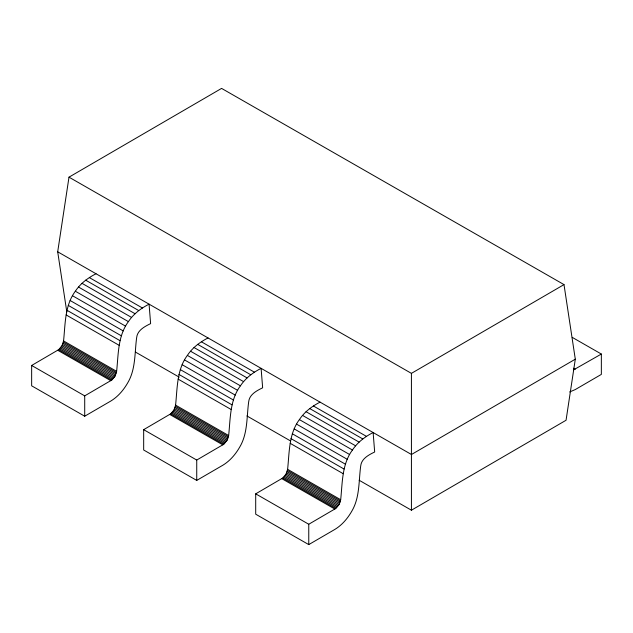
<?xml version="1.0" encoding="UTF-8"?>
<svg xmlns="http://www.w3.org/2000/svg" width="633" height="633" viewBox="0 0 633 633"><rect width="100%" height="100%" fill="white"/><g stroke="black" fill="none" stroke-linecap="round" stroke-linejoin="round"><path stroke-width="0.95" d="M411.426 510.206L411.418 373.367L564.003 284.605L575.302 359.188L566.052 420.257L411.426 510.206L359.148 480.257M84.711 416.213L84.711 395.87L111.756 380.053L115.04 376.152L116.63 371.349C118.426 354.527 117.762 335.917 128.404 321.627C133.484 313.936 140.945 308.295 149.079 304.164L150.622 323.621C144.735 326.47 137.314 330.299 136.641 337.706C134.584 352.826 135.826 369.284 127.692 382.894C123.546 390.11 117.991 396.685 110.822 401.029L84.711 416.213L31.65 385.814L31.65 365.463L58.695 349.645L61.971 345.745L63.561 340.942C65.357 324.12 64.701 305.51 75.335 291.22C80.415 283.529 87.884 277.887 96.018 273.757M196.736 480.407L196.736 460.056L223.781 444.239L227.065 440.339L228.655 435.536C230.452 418.714 229.787 400.111 240.429 385.814C245.509 378.13 252.971 372.489 261.105 368.351L262.648 387.807C256.761 390.656 249.339 394.494 248.666 401.892C246.609 417.02 247.851 433.478 239.717 447.088C235.571 454.304 230.016 460.879 222.848 465.223L196.736 480.407L143.675 450L143.675 429.657L170.72 413.832L173.996 409.931L175.586 405.136C177.382 388.306 176.726 369.704 187.36 355.406C192.44 347.723 199.909 342.081 208.043 337.951M308.762 544.602L308.762 524.251L335.806 508.434L339.09 504.533L340.681 499.73C342.477 482.908 341.812 464.298 352.454 450.008C357.534 442.317 364.996 436.675 373.13 432.545L374.673 452.002C368.786 454.85 361.364 458.68 360.691 466.086C358.634 481.207 359.876 497.665 351.742 511.274C347.596 518.49 342.042 525.066 334.873 529.41L308.762 544.602L255.7 514.194L255.7 493.843L282.745 478.026L286.021 474.125L287.611 469.322C289.408 452.5 288.751 433.89 299.385 419.6C304.465 411.909 311.934 406.275 320.069 402.137M66.797 311.855L57.698 251.799L68.997 177.161L221.582 88.398L564.003 284.605M575.302 359.188L411.458 454.502L57.698 251.799M573.395 369.965L601.35 354.045L572.248 337.373M569.668 391.954L575.247 389.58L601.35 374.396L601.35 354.045M573.53 368.256L575.247 369.237M68.997 177.161L411.418 373.367M89.388 277.61L142.457 308.018M201.413 341.804L254.482 372.212M313.438 405.998L366.507 436.398M85.637 280.15L138.706 310.55M197.662 344.336L250.731 374.744M309.687 408.53L362.756 438.93M81.981 283.315L135.051 313.723M194.007 347.509L247.076 377.909M306.032 411.695L359.101 442.103M78.524 287.042L131.585 317.442M190.549 351.228L243.61 381.636M302.566 415.422L355.635 445.83M75.335 291.22L128.404 321.627M187.36 355.406L240.429 385.814M299.385 419.6L352.454 450.008M72.518 295.746L125.587 326.153M184.543 359.94L237.612 390.347M296.568 424.134L349.638 454.534M70.136 300.509L123.206 330.917M182.162 364.703L235.231 395.111M294.187 428.889L347.256 459.297M68.253 305.383L121.314 335.791M180.278 369.577L233.34 399.977M292.304 433.763L345.365 464.171M66.916 310.241L119.977 340.649M178.941 374.427L232.002 404.835M290.966 438.622L344.028 469.029M135.494 352.098L179.202 377.141M246.894 415.936L290.594 440.972M66.156 314.949L119.218 345.357M178.182 379.143L231.243 409.551M290.207 443.337L343.268 473.737M63.561 340.942L116.63 371.349M175.586 405.136L228.655 435.536M287.611 469.322L340.681 499.73M63.371 342.121L116.44 372.528M175.396 406.315L228.466 436.715M287.422 470.501L340.491 500.909M63.039 343.331L116.108 373.739M175.064 407.525L228.133 437.933M287.089 471.72L340.158 502.119M62.564 344.55L115.633 374.958M174.589 408.744L227.658 439.152M286.614 472.93L339.684 503.338M61.971 345.745L115.04 376.152M173.996 409.931L227.065 440.339M286.021 474.125L339.09 504.533M61.266 346.876L114.336 377.284M173.292 411.07L226.361 441.47M285.317 475.256L338.386 505.664M60.475 347.921L113.536 378.328M172.5 412.115L225.562 442.514M284.526 476.301L337.587 506.709M59.605 348.854L112.674 379.262M171.63 413.04L224.699 443.448M283.655 477.235L336.724 507.642M58.695 349.645L111.756 380.053M170.72 413.832L223.781 444.239M282.745 478.026L335.806 508.434M57.753 350.278L110.822 380.686M169.779 414.465L222.848 444.872M281.804 478.659L334.873 509.067M31.65 365.463L84.711 395.87M143.675 429.657L196.736 460.056M255.7 493.843L308.762 524.251"/></g></svg>
